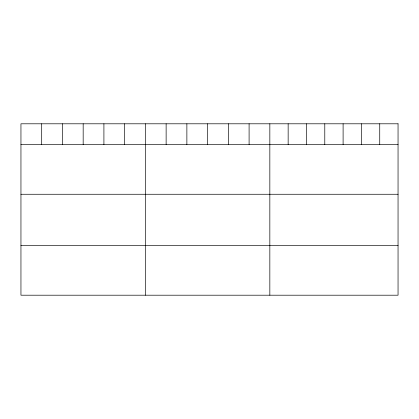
<?xml version="1.0" encoding="UTF-8"?>
<svg xmlns="http://www.w3.org/2000/svg" width="419" height="419" viewBox="0 0 419 419"><rect width="100%" height="100%" fill="white"/><g stroke="black" fill="none" stroke-linecap="round" stroke-linejoin="round"><path stroke-width="0.63" d="M20.95 144.545L398.05 144.545M20.95 194.264L398.05 194.264M20.95 245.487L398.05 245.487M379.734 123.799L379.734 144.545M361.419 123.799L361.419 144.545M343.103 123.799L343.103 144.545M324.783 123.799L324.783 144.545M306.467 123.799L306.467 144.545M288.152 123.799L288.152 144.545M269.836 123.799L269.836 295.201M249.096 123.799L249.096 144.545M228.355 123.799L228.355 144.545M207.615 123.799L207.615 144.545M186.874 123.799L186.874 144.545M166.133 123.799L166.133 144.545M145.393 123.799L145.393 295.201M124.653 123.799L124.653 144.545M103.912 123.799L103.912 144.545M83.172 123.799L83.172 144.545M62.431 123.799L62.431 144.545M41.691 123.799L41.691 144.545M398.05 123.799L20.95 123.799L20.95 295.201L398.05 295.201L398.05 123.799"/></g></svg>
